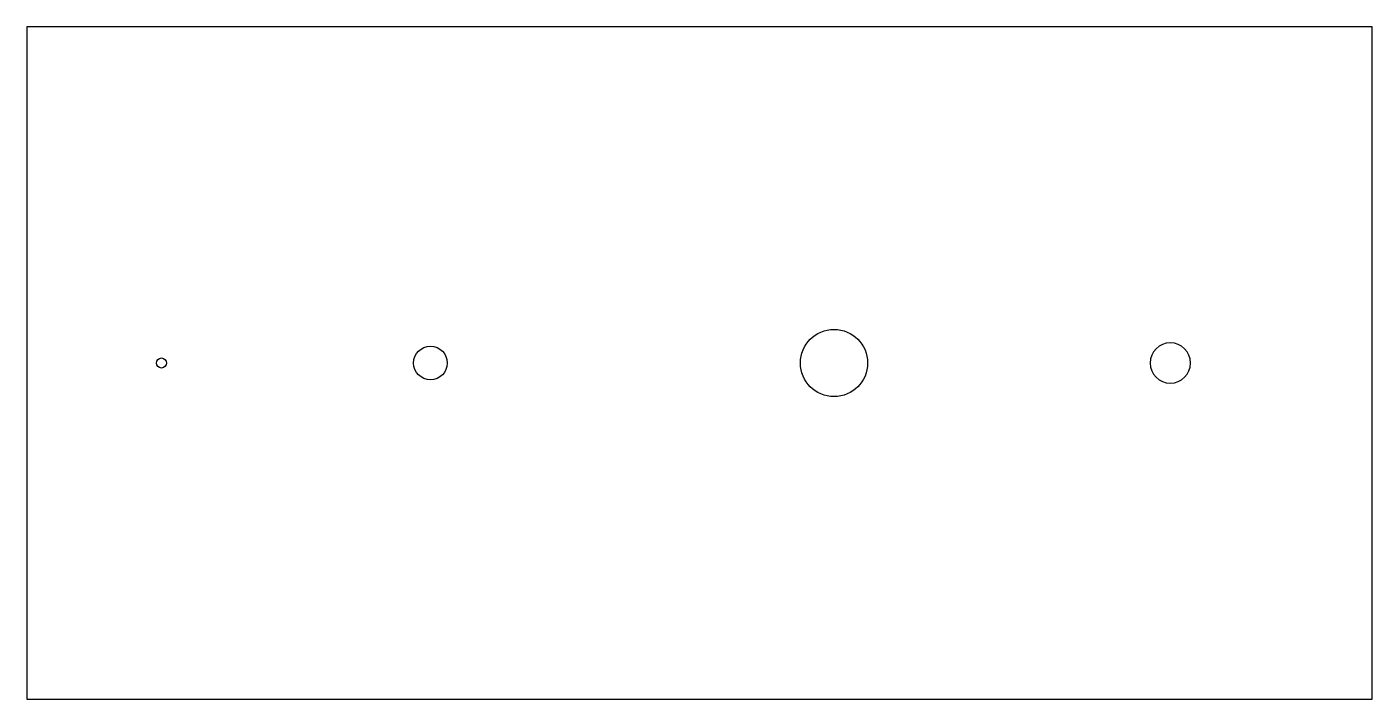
# Model space of a CAD drawing. Header units: millimetres. Extents: x 0 to 200, y 0 to 100.
import ezdxf

# ---------------------------------------------------------------- set-up
doc = ezdxf.new("R2010")
doc.units = ezdxf.units.MM

msp = doc.modelspace()

# ---------------------------------------------------------------- linework, layer by layer
msp.add_lwpolyline([(0, 0), (200, 0), (200, 100), (0, 100)], close=True)
for centre, radius in [((120, 50), 5), ((60, 50), 2.5), ((20, 50), 0.75)]:
    msp.add_circle(centre, radius)
for start, end in [(0, 180), (180, 360)]:
    msp.add_arc((170, 50), 3, start, end)

doc.saveas('drawing.dxf')
